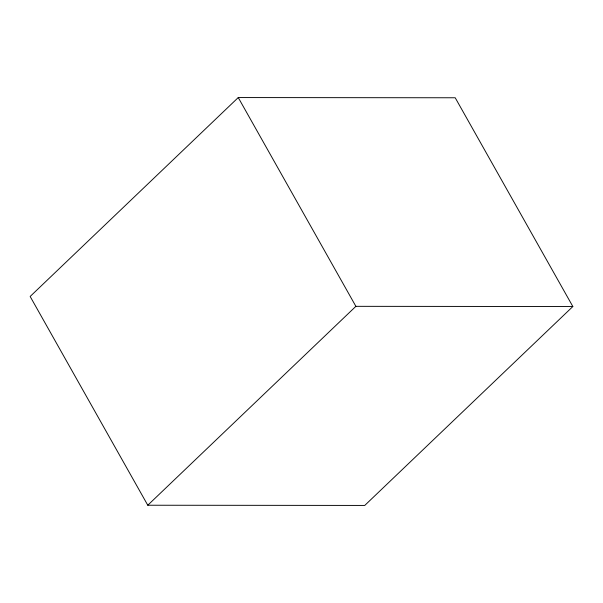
<?xml version="1.0" encoding="UTF-8"?>
<svg xmlns="http://www.w3.org/2000/svg" width="603" height="603" viewBox="0 0 603 603"><rect width="100%" height="100%" fill="white"/><g stroke="black" fill="none" stroke-linecap="round" stroke-linejoin="round"><path stroke-width="0.9" d="M238.253 97.565L30.15 296.472L147.78 505.231L364.747 505.435L572.85 306.528L455.22 97.769L238.253 97.565L355.883 306.332L572.85 306.528M147.78 505.231L355.883 306.332"/></g></svg>
